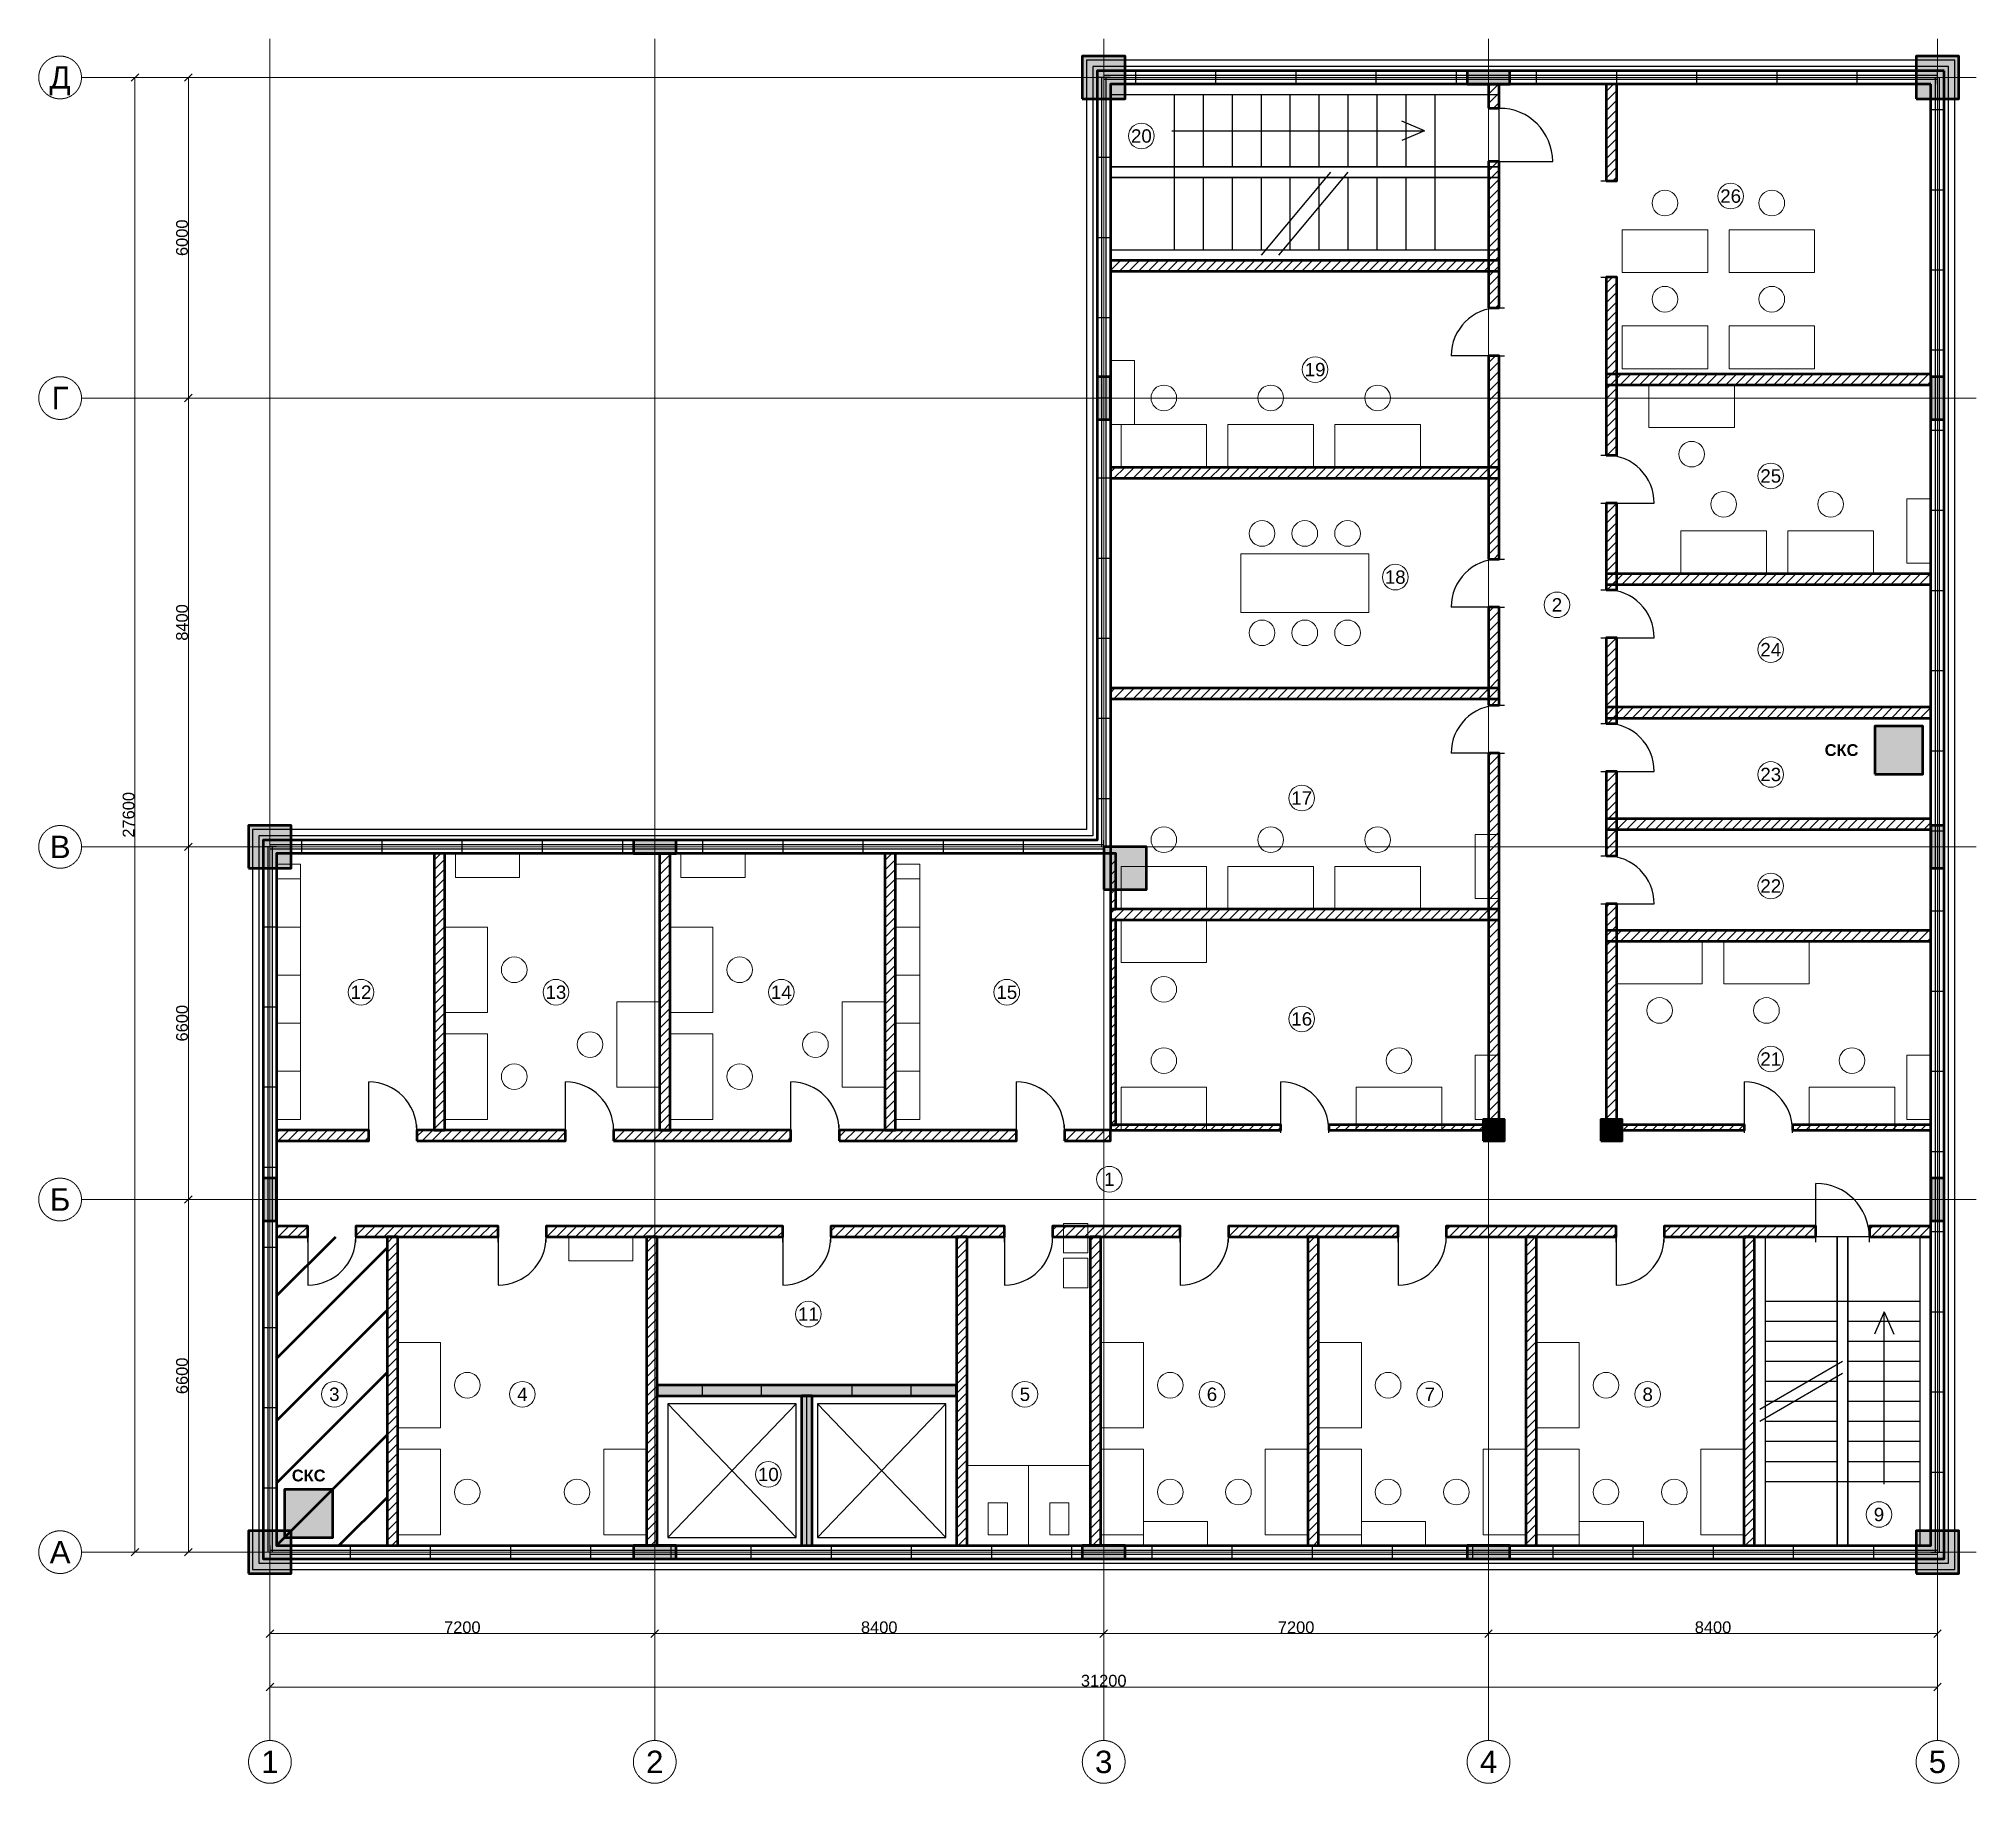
# Model space of a CAD drawing. Header units: millimetres. Extents: x -4325 to 31925, y -4325 to 28325.
import ezdxf
from ezdxf.enums import TextEntityAlignment as Align

# ---------------------------------------------------------------- set-up
doc = ezdxf.new("R2010")
doc.units = ezdxf.units.MM
doc.linetypes.add('CENTER2', pattern=[2.541, 1.587, -0.318, 0.318, -0.318])
for name, color, linetype, lineweight in [('A-ANNO-ROOM', 7, 'CONTINUOUS', 18), ('A-DIMS', 8, 'CONTINUOUS', 13), ('A-DOOR', 3, 'CONTINUOUS', 25), ('A-ELEV', 7, 'CONTINUOUS', 25), ('A-FACADE-PANEL', 8, 'CONTINUOUS', 25), ('A-FURN', 8, 'CONTINUOUS', 18), ('A-GLAZ-RIBBON', 5, 'CONTINUOUS', 25), ('A-GRID', 8, 'CENTER2', 13), ('A-HATCH', 9, 'CONTINUOUS', 9), ('A-OUTLINE', 7, 'CONTINUOUS', 50), ('A-SANI', 8, 'CONTINUOUS', 18), ('A-STAIR', 7, 'CONTINUOUS', 25), ('A-WALL-BLOCK', 9, 'CONTINUOUS', 50), ('A-WALL-RC', 7, 'CONTINUOUS', 50), ('E-SCS-RISER', 1, 'CONTINUOUS', 50), ('E-SERVER-ROOM', 1, 'CONTINUOUS', 50)]:
    doc.layers.add(name, color=color, linetype=linetype, lineweight=lineweight)
doc.styles.add('Arial-Bold', font='arialbd.ttf')
doc.styles.get("Standard").update_dxf_attribs({"font": 'arial.ttf'})

msp = doc.modelspace()

# ---------------------------------------------------------------- hatches: boundary and pattern name
at = {"layer": 'A-HATCH'}
h = msp.add_hatch(dxfattribs=at)
h.set_pattern_fill('ANSI31', scale=40)
h.paths.add_polyline_path([(22800, 27025), (23000, 27025), (23000, 27475), (23000, 27475), (22800, 27475), (22800, 27475)])
h = msp.add_hatch(dxfattribs=at)
h.set_pattern_fill('ANSI31', scale=40)
h.paths.add_polyline_path([(25000, 25662.5), (25200, 25662.5), (25200, 27475), (25200, 27475), (25000, 27475), (25000, 27475)])
h = msp.add_hatch(dxfattribs=at)
h.set_pattern_fill('ANSI31', scale=40)
h.paths.add_polyline_path([(22800, 23289), (23000, 23289), (23000, 26025), (22800, 26025)])
h = msp.add_hatch(dxfattribs=at)
h.set_pattern_fill('ANSI31', scale=40)
h.paths.add_polyline_path([(15725, 23975), (15725, 23975), (23000, 23975), (23000, 24175), (15725, 24175), (15725, 24175)])
h = msp.add_hatch(dxfattribs=at)
h.set_pattern_fill('ANSI31', scale=40)
h.paths.add_polyline_path([(25000, 20531), (25200, 20531), (25200, 23862.5), (25000, 23862.5)])
h = msp.add_hatch(dxfattribs=at)
h.set_pattern_fill('ANSI31', scale=40)
h.paths.add_polyline_path([(22800, 18586), (23000, 18586), (23000, 22389), (22800, 22389)])
h = msp.add_hatch(dxfattribs=at)
h.set_pattern_fill('ANSI31', scale=40)
h.paths.add_polyline_path([(25000, 21850), (31075, 21850), (31075, 21850), (31075, 22050), (31075, 22050), (25000, 22050)])
h = msp.add_hatch(dxfattribs=at)
h.set_pattern_fill('ANSI31', scale=40)
h.paths.add_polyline_path([(15725, 20103), (15725, 20103), (23000, 20103), (23000, 20303), (15725, 20303), (15725, 20303)])
h = msp.add_hatch(dxfattribs=at)
h.set_pattern_fill('ANSI31', scale=40)
h.paths.add_polyline_path([(25000, 18012), (25200, 18012), (25200, 19631), (25000, 19631)])
h = msp.add_hatch(dxfattribs=at)
h.set_pattern_fill('ANSI31', scale=40)
h.paths.add_polyline_path([(25000, 18112), (31075, 18112), (31075, 18112), (31075, 18312), (31075, 18312), (25000, 18312)])
h = msp.add_hatch(dxfattribs=at)
h.set_pattern_fill('ANSI31', scale=40)
h.paths.add_polyline_path([(22800, 15851.5), (23000, 15851.5), (23000, 17686), (22800, 17686)])
h = msp.add_hatch(dxfattribs=at)
h.set_pattern_fill('ANSI31', scale=40)
h.paths.add_polyline_path([(25000, 15512), (25200, 15512), (25200, 17112), (25000, 17112)])
h = msp.add_hatch(dxfattribs=at)
h.set_pattern_fill('ANSI31', scale=40)
h.paths.add_polyline_path([(15725, 15969), (15725, 15969), (23000, 15969), (23000, 16169), (15725, 16169), (15725, 16169)])
h = msp.add_hatch(dxfattribs=at)
h.set_pattern_fill('ANSI31', scale=40)
h.paths.add_polyline_path([(25000, 15612), (31075, 15612), (31075, 15612), (31075, 15812), (31075, 15812), (25000, 15812)])
h = msp.add_hatch(dxfattribs=at)
h.set_pattern_fill('ANSI31', scale=40)
h.paths.add_polyline_path([(22800, 7900), (23000, 7900), (23000, 14951.5), (22800, 14951.5)])
h = msp.add_hatch(dxfattribs=at)
h.set_pattern_fill('ANSI31', scale=40)
h.paths.add_polyline_path([(25000, 13031.5), (25200, 13031.5), (25200, 14612), (25000, 14612)])
h = msp.add_hatch(dxfattribs=at)
h.set_pattern_fill('ANSI31', scale=40)
h.paths.add_polyline_path([(25000, 13525), (31075, 13525), (31075, 13525), (31075, 13725), (31075, 13725), (25000, 13725)])
h = msp.add_hatch(dxfattribs=at)
h.set_pattern_fill('ANSI31', scale=40)
h.paths.add_polyline_path([(3071, 7900), (3271, 7900), (3271, 13075), (3271, 13075), (3071, 13075), (3071, 13075)])
h = msp.add_hatch(dxfattribs=at)
h.set_pattern_fill('ANSI31', scale=40)
h.paths.add_polyline_path([(7289, 7900), (7489, 7900), (7489, 13075), (7489, 13075), (7289, 13075), (7289, 13075)])
h = msp.add_hatch(dxfattribs=at)
h.set_pattern_fill('ANSI31', scale=40)
h.paths.add_polyline_path([(11507, 7900), (11707, 7900), (11707, 13075), (11707, 13075), (11507, 13075), (11507, 13075)])
h = msp.add_hatch(dxfattribs=at)
h.set_pattern_fill('ANSI31', scale=40)
h.paths.add_polyline_path([(15725, 12034), (15825, 12034), (15825, 13075), (15825, 13075), (15725, 13075), (15725, 13075)])
h = msp.add_hatch(dxfattribs=at)
h.set_pattern_fill('ANSI31', scale=40)
h.paths.add_polyline_path([(15725, 11834), (23000, 11834), (23000, 12034), (15725, 12034)])
h = msp.add_hatch(dxfattribs=at)
h.set_pattern_fill('ANSI31', scale=40)
h.paths.add_polyline_path([(25000, 7900), (25200, 7900), (25200, 12131.5), (25000, 12131.5)])
h = msp.add_hatch(dxfattribs=at)
h.set_pattern_fill('ANSI31', scale=40)
h.paths.add_polyline_path([(15725, 8000), (15825, 8000), (15825, 11834), (15725, 11834)])
h = msp.add_hatch(dxfattribs=at)
h.set_pattern_fill('ANSI31', scale=40)
h.paths.add_polyline_path([(25000, 11438), (31075, 11438), (31075, 11438), (31075, 11638), (31075, 11638), (25000, 11638)])
h = msp.add_hatch(dxfattribs=at)
h.set_pattern_fill('ANSI31', scale=40)
h.paths.add_polyline_path([(15725, 7900), (18912.5, 7900), (18912.5, 8000), (15725, 8000)])
h = msp.add_hatch(dxfattribs=at)
h.set_pattern_fill('ANSI31', scale=40)
h.paths.add_polyline_path([(19812.5, 7900), (22800, 7900), (22800, 8000), (19812.5, 8000)])
h = msp.add_hatch(dxfattribs=at)
h.set_pattern_fill('ANSI31', scale=40)
h.paths.add_polyline_path([(25200, 7900), (27587.5, 7900), (27587.5, 8000), (25200, 8000)])
h = msp.add_hatch(dxfattribs=at)
h.set_pattern_fill('ANSI31', scale=40)
h.paths.add_polyline_path([(28487.5, 7900), (31075, 7900), (31075, 7900), (31075, 8000), (31075, 8000), (28487.5, 8000)])
h = msp.add_hatch(dxfattribs=at)
h.set_pattern_fill('ANSI31', scale=40)
h.paths.add_polyline_path([(125, 7700), (125, 7700), (1848, 7700), (1848, 7900), (125, 7900), (125, 7900)])
h = msp.add_hatch(dxfattribs=at)
h.set_pattern_fill('ANSI31', scale=40)
h.paths.add_polyline_path([(2748, 7700), (5530, 7700), (5530, 7900), (2748, 7900)])
h = msp.add_hatch(dxfattribs=at)
h.set_pattern_fill('ANSI31', scale=40)
h.paths.add_polyline_path([(6430, 7700), (9748, 7700), (9748, 7900), (6430, 7900)])
h = msp.add_hatch(dxfattribs=at)
h.set_pattern_fill('ANSI31', scale=40)
h.paths.add_polyline_path([(10648, 7700), (13966, 7700), (13966, 7900), (10648, 7900)])
h = msp.add_hatch(dxfattribs=at)
h.set_pattern_fill('ANSI31', scale=40)
h.paths.add_polyline_path([(14866, 7700), (15725, 7700), (15725, 7900), (14866, 7900)])
h = msp.add_hatch(dxfattribs=at)
h.set_pattern_fill('ANSI31', scale=40)
h.paths.add_polyline_path([(125, 5900), (125, 5900), (709, 5900), (709, 6100), (125, 6100), (125, 6100)])
h = msp.add_hatch(dxfattribs=at)
h.set_pattern_fill('ANSI31', scale=40)
h.paths.add_polyline_path([(1609, 5900), (4269, 5900), (4269, 6100), (1609, 6100)])
h = msp.add_hatch(dxfattribs=at)
h.set_pattern_fill('ANSI31', scale=40)
h.paths.add_polyline_path([(2193, 125), (2393, 125), (2393, 125), (2393, 5900), (2193, 5900), (2193, 125)])
h = msp.add_hatch(dxfattribs=at)
h.set_pattern_fill('ANSI31', scale=40)
h.paths.add_polyline_path([(5169, 5900), (9595, 5900), (9595, 6100), (5169, 6100)])
h = msp.add_hatch(dxfattribs=at)
h.set_pattern_fill('ANSI31', scale=40)
h.paths.add_polyline_path([(7045, 125), (7245, 125), (7245, 125), (7245, 5900), (7045, 5900), (7045, 125)])
h = msp.add_hatch(dxfattribs=at)
h.set_pattern_fill('ANSI31', scale=40)
h.paths.add_polyline_path([(10495, 5900), (13745, 5900), (13745, 6100), (10495, 6100)])
h = msp.add_hatch(dxfattribs=at)
h.set_pattern_fill('ANSI31', scale=40)
h.paths.add_polyline_path([(12845, 125), (13045, 125), (13045, 125), (13045, 5900), (12845, 5900), (12845, 125)])
h = msp.add_hatch(dxfattribs=at)
h.set_pattern_fill('ANSI31', scale=40)
h.paths.add_polyline_path([(14645, 5900), (17033, 5900), (17033, 6100), (14645, 6100)])
h = msp.add_hatch(dxfattribs=at)
h.set_pattern_fill('ANSI31', scale=40)
h.paths.add_polyline_path([(15345, 125), (15545, 125), (15545, 125), (15545, 5900), (15345, 5900), (15345, 125)])
h = msp.add_hatch(dxfattribs=at)
h.set_pattern_fill('ANSI31', scale=40)
h.paths.add_polyline_path([(17933, 5900), (21109.5, 5900), (21109.5, 6100), (17933, 6100)])
h = msp.add_hatch(dxfattribs=at)
h.set_pattern_fill('ANSI31', scale=40)
h.paths.add_polyline_path([(19421, 125), (19621, 125), (19621, 125), (19621, 5900), (19421, 5900), (19421, 125)])
h = msp.add_hatch(dxfattribs=at)
h.set_pattern_fill('ANSI31', scale=40)
h.paths.add_polyline_path([(22009.5, 5900), (25186.5, 5900), (25186.5, 6100), (22009.5, 6100)])
h = msp.add_hatch(dxfattribs=at)
h.set_pattern_fill('ANSI31', scale=40)
h.paths.add_polyline_path([(23498, 125), (23698, 125), (23698, 125), (23698, 5900), (23498, 5900), (23498, 125)])
h = msp.add_hatch(dxfattribs=at)
h.set_pattern_fill('ANSI31', scale=40)
h.paths.add_polyline_path([(26086.5, 5900), (28925, 5900), (28925, 6100), (26086.5, 6100)])
h = msp.add_hatch(dxfattribs=at)
h.set_pattern_fill('ANSI31', scale=40)
h.paths.add_polyline_path([(27575, 125), (27775, 125), (27775, 125), (27775, 5900), (27575, 5900), (27575, 125)])
h = msp.add_hatch(dxfattribs=at)
h.set_pattern_fill('ANSI31', scale=40)
h.paths.add_polyline_path([(29925, 5900), (31075, 5900), (31075, 5900), (31075, 6100), (31075, 6100), (29925, 6100)])
at = {"layer": 'A-WALL-RC'}
h = msp.add_hatch(color=7, dxfattribs=at)
h.dxf.hatch_style = 1
h.paths.add_polyline_path([(15200, 27200), (16000, 27200), (16000, 28000), (15200, 28000)])
h = msp.add_hatch(color=7, dxfattribs=at)
h.dxf.hatch_style = 1
h.paths.add_polyline_path([(30800, 27200), (31600, 27200), (31600, 28000), (30800, 28000)])
h = msp.add_hatch(color=7, dxfattribs=at)
h.dxf.hatch_style = 1
h.paths.add_polyline_path([(22400, 27475), (23200, 27475), (23200, 27725), (22400, 27725)])
h = msp.add_hatch(color=7, dxfattribs=at)
h.dxf.hatch_style = 1
h.paths.add_polyline_path([(15475, 21200), (15725, 21200), (15725, 22000), (15475, 22000)])
h = msp.add_hatch(color=7, dxfattribs=at)
h.dxf.hatch_style = 1
h.paths.add_polyline_path([(31075, 21200), (31325, 21200), (31325, 22000), (31075, 22000)])
h = msp.add_hatch(color=7, dxfattribs=at)
h.dxf.hatch_style = 1
h.paths.add_polyline_path([(-400, 12800), (400, 12800), (400, 13600), (-400, 13600)])
h = msp.add_hatch(color=7, dxfattribs=at)
h.dxf.hatch_style = 1
h.paths.add_polyline_path([(31075, 12800), (31325, 12800), (31325, 13600), (31075, 13600)])
h = msp.add_hatch(color=7, dxfattribs=at)
h.dxf.hatch_style = 1
h.paths.add_polyline_path([(6800, 13075), (7600, 13075), (7600, 13325), (6800, 13325)])
h = msp.add_hatch(color=7, dxfattribs=at)
h.dxf.hatch_style = 1
h.paths.add_polyline_path([(15600, 12400), (16400, 12400), (16400, 13200), (15600, 13200)])
h = msp.add_hatch(color=7, dxfattribs=at)
h.dxf.hatch_style = 1
h.paths.add_polyline_path([(22700, 7700), (23100, 7700), (23100, 8100), (22700, 8100)])
h = msp.add_hatch(color=7, dxfattribs=at)
h.dxf.hatch_style = 1
h.paths.add_polyline_path([(24900, 7700), (25300, 7700), (25300, 8100), (24900, 8100)])
h = msp.add_hatch(color=7, dxfattribs=at)
h.dxf.hatch_style = 1
h.paths.add_polyline_path([(-125, 6200), (125, 6200), (125, 7000), (-125, 7000)])
h = msp.add_hatch(color=7, dxfattribs=at)
h.dxf.hatch_style = 1
h.paths.add_polyline_path([(31075, 6200), (31325, 6200), (31325, 7000), (31075, 7000)])
h = msp.add_hatch(color=7, dxfattribs=at)
h.dxf.hatch_style = 1
h.paths.add_polyline_path([(7245, 2925), (12845, 2925), (12845, 3125), (7245, 3125)])
h = msp.add_hatch(color=7, dxfattribs=at)
h.dxf.hatch_style = 1
h.paths.add_polyline_path([(9945, 125), (10145, 125), (10145, 125), (10145, 2925), (9945, 2925), (9945, 125)])
h = msp.add_hatch(color=7, dxfattribs=at)
h.dxf.hatch_style = 1
h.paths.add_polyline_path([(-400, -400), (400, -400), (400, 400), (-400, 400)])
h = msp.add_hatch(color=7, dxfattribs=at)
h.dxf.hatch_style = 1
h.paths.add_polyline_path([(30800, -400), (31600, -400), (31600, 400), (30800, 400)])
h = msp.add_hatch(color=7, dxfattribs=at)
h.dxf.hatch_style = 1
h.paths.add_polyline_path([(6800, -125), (7600, -125), (7600, 125), (6800, 125)])
h = msp.add_hatch(color=7, dxfattribs=at)
h.dxf.hatch_style = 1
h.paths.add_polyline_path([(15200, -125), (16000, -125), (16000, 125), (15200, 125)])
h = msp.add_hatch(color=7, dxfattribs=at)
h.dxf.hatch_style = 1
h.paths.add_polyline_path([(22400, -125), (23200, -125), (23200, 125), (22400, 125)])
at = {"layer": 'E-SCS-RISER'}
h = msp.add_hatch(color=7, dxfattribs=at)
h.dxf.hatch_style = 1
h.paths.add_polyline_path([(30025, 14562), (30925, 14562), (30925, 15462), (30025, 15462)])
h = msp.add_hatch(color=7, dxfattribs=at)
h.dxf.hatch_style = 1
h.paths.add_polyline_path([(275, 275), (1175, 275), (1175, 1175), (275, 1175)])
at = {"layer": 'E-SERVER-ROOM'}
h = msp.add_hatch(dxfattribs=at)
h.set_pattern_fill('ANSI31', scale=260)
h.paths.add_polyline_path([(125, 125), (2193, 125), (2193, 5900), (125, 5900)])

# ---------------------------------------------------------------- linework, layer by layer
at = {"layer": 'A-ANNO-ROOM'}
for centre in [(16305, 26505), (27330, 25380), (19555, 22133), (28080, 20142), (21055, 18249), (24080, 17730), (28080, 16892), (28080, 14555), (19305, 14114), (28080, 12468), (1705, 10480), (5351, 10480), (9569, 10480), (13787, 10480), (19305, 9980), (28080, 9230), (15705, 6980), (10075, 4455), (1205, 2955), (4723, 2955), (14125, 2955), (17625, 2955), (21701, 2955), (25778, 2955), (9325, 1455), (30105, 705)]:
    msp.add_circle(centre, 240, dxfattribs=at)
at = {"layer": 'A-DIMS'}
for p, q in [((-2595.71, 27529.29), (-2454.29, 27670.71)), ((-2525, 0), (-2525, 27600)), ((-1595.71, 27529.29), (-1454.29, 27670.71)), ((-1525, 21600), (-1525, 27600)), ((-1595.71, 21529.29), (-1454.29, 21670.71)), ((-1595.71, 21529.29), (-1454.29, 21670.71)), ((-1525, 13200), (-1525, 21600)), ((-1595.71, 13129.29), (-1454.29, 13270.71)), ((-1595.71, 13129.29), (-1454.29, 13270.71)), ((-1525, 6600), (-1525, 13200)), ((-1595.71, 6529.29), (-1454.29, 6670.71)), ((-1595.71, 6529.29), (-1454.29, 6670.71)), ((-1525, 0), (-1525, 6600)), ((-2595.71, -70.71), (-2454.29, 70.71)), ((-1595.71, -70.71), (-1454.29, 70.71)), ((-70.71, -1595.71), (70.71, -1454.29)), ((0, -1525), (7200, -1525)), ((7129.29, -1595.71), (7270.71, -1454.29)), ((7129.29, -1595.71), (7270.71, -1454.29)), ((7200, -1525), (15600, -1525)), ((15529.29, -1595.71), (15670.71, -1454.29)), ((15529.29, -1595.71), (15670.71, -1454.29)), ((15600, -1525), (22800, -1525)), ((22729.29, -1595.71), (22870.71, -1454.29)), ((22729.29, -1595.71), (22870.71, -1454.29)), ((22800, -1525), (31200, -1525)), ((31129.29, -1595.71), (31270.71, -1454.29)), ((-70.71, -2595.71), (70.71, -2454.29)), ((0, -2525), (31200, -2525)), ((31129.29, -2595.71), (31270.71, -2454.29))]:
    msp.add_line(p, q, dxfattribs=at)
at = {"layer": 'A-DOOR'}
for p, q in [((22900, 27025), (23100, 27025)), ((22900, 26025), (23100, 26025)), ((23000, 26025), (24000, 26025)), ((24900, 25662.5), (25100, 25662.5)), ((24900, 23862.5), (25100, 23862.5)), ((22900, 23289), (23100, 23289)), ((23000, 22389), (22100, 22389)), ((22900, 22389), (23100, 22389)), ((24900, 20531), (25100, 20531)), ((24900, 19631), (25100, 19631)), ((25000, 19631), (25900, 19631)), ((22900, 18586), (23100, 18586)), ((24900, 18012), (25100, 18012)), ((23000, 17686), (22100, 17686)), ((22900, 17686), (23100, 17686)), ((24900, 17112), (25100, 17112)), ((25000, 17112), (25900, 17112)), ((22900, 15851.5), (23100, 15851.5)), ((24900, 15512), (25100, 15512)), ((23000, 14951.5), (22100, 14951.5)), ((22900, 14951.5), (23100, 14951.5)), ((24900, 14612), (25100, 14612)), ((25000, 14612), (25900, 14612)), ((24900, 13031.5), (25100, 13031.5)), ((24900, 12131.5), (25100, 12131.5)), ((25000, 12131.5), (25900, 12131.5)), ((1848, 7900), (1848, 8800)), ((5530, 7900), (5530, 8800)), ((9748, 7900), (9748, 8800)), ((13966, 7900), (13966, 8800)), ((18912.5, 7900), (18912.5, 8800)), ((27587.5, 7900), (27587.5, 8800)), ((1848, 7800), (1848, 8000)), ((2748, 7800), (2748, 8000)), ((5530, 7800), (5530, 8000)), ((6430, 7800), (6430, 8000)), ((9748, 7800), (9748, 8000)), ((10648, 7800), (10648, 8000)), ((13966, 7800), (13966, 8000)), ((14866, 7800), (14866, 8000)), ((18912.5, 7850), (18912.5, 7950)), ((19812.5, 7850), (19812.5, 7950)), ((27587.5, 7850), (27587.5, 7950)), ((28487.5, 7850), (28487.5, 7950)), ((28925, 5900), (28925, 6900)), ((709, 5800), (709, 6000)), ((709, 5900), (709, 5000)), ((1609, 5800), (1609, 6000)), ((4269, 5800), (4269, 6000)), ((4269, 5900), (4269, 5000)), ((5169, 5800), (5169, 6000)), ((9595, 5800), (9595, 6000)), ((9595, 5900), (9595, 5000)), ((10495, 5800), (10495, 6000)), ((13745, 5800), (13745, 6000)), ((13745, 5900), (13745, 5000)), ((14645, 5800), (14645, 6000)), ((17033, 5800), (17033, 6000)), ((17033, 5900), (17033, 5000)), ((17933, 5800), (17933, 6000)), ((21109.5, 5800), (21109.5, 6000)), ((21109.5, 5900), (21109.5, 5000)), ((22009.5, 5800), (22009.5, 6000)), ((25186.5, 5800), (25186.5, 6000)), ((25186.5, 5900), (25186.5, 5000)), ((26086.5, 5800), (26086.5, 6000)), ((28925, 5800), (28925, 6000)), ((29925, 5800), (29925, 6000)), ((8095, 2925), (8095, 3125)), ((9195, 2925), (9195, 3125)), ((10895, 2925), (10895, 3125)), ((11995, 2925), (11995, 3125))]:
    msp.add_line(p, q, dxfattribs=at)
for centre, radius, start, end in [((23000, 26025), 1000, 0, 90), ((23000, 22389), 900, 90, 180), ((25000, 19631), 900, 0, 90), ((23000, 17686), 900, 90, 180), ((25000, 17112), 900, 0, 90), ((23000, 14951.5), 900, 90, 180), ((25000, 14612), 900, 0, 90), ((25000, 12131.5), 900, 0, 90), ((1848, 7900), 900, 0, 90), ((5530, 7900), 900, 0, 90), ((9748, 7900), 900, 0, 90), ((13966, 7900), 900, 0, 90), ((18912.5, 7900), 900, 0, 90), ((27587.5, 7900), 900, 0, 90), ((28925, 5900), 1000, 0, 90), ((709, 5900), 900, -90, 0), ((4269, 5900), 900, -90, 0), ((9595, 5900), 900, -90, 0), ((13745, 5900), 900, -90, 0), ((17033, 5900), 900, -90, 0), ((21109.5, 5900), 900, -90, 0), ((25186.5, 5900), 900, -90, 0)]:
    msp.add_arc(centre, radius, start, end, dxfattribs=at)
at = {"layer": 'A-ELEV'}
for p, q in [((10045, 125), (10045, 2925)), ((7445, 275), (9845, 2775)), ((7445, 2775), (9845, 275)), ((10245, 275), (12645, 2775)), ((10245, 2775), (12645, 275))]:
    msp.add_line(p, q, dxfattribs=at)
for points in [[(7445, 275), (9845, 275), (9845, 2775), (7445, 2775)], [(10245, 275), (12645, 275), (12645, 2775), (10245, 2775)]]:
    msp.add_lwpolyline(points, close=True, dxfattribs=at)
at = {"layer": 'A-FACADE-PANEL'}
for points in [[(31525, 27925), (15275, 27925), (15275, 13525), (-325, 13525), (-325, -325), (31525, -325)], [(31405, 27805), (15395, 27805), (15395, 13405), (-205, 13405), (-205, -205), (31405, -205)]]:
    msp.add_lwpolyline(points, close=True, dxfattribs=at)
at = {"layer": 'A-FURN'}
for p, q in [((125, 12600), (575, 12600)), ((11707, 12600), (12157, 12600)), ((125, 11700), (575, 11700)), ((11707, 11700), (12157, 11700)), ((125, 10800), (575, 10800)), ((11707, 10800), (12157, 10800)), ((125, 9900), (575, 9900)), ((11707, 9900), (12157, 9900)), ((125, 9000), (575, 9000)), ((11707, 9000), (12157, 9000))]:
    msp.add_line(p, q, dxfattribs=at)
for points in [[(25300, 23950), (26900, 23950), (26900, 24750), (25300, 24750)], [(27300, 23950), (28900, 23950), (28900, 24750), (27300, 24750)], [(25300, 22150), (26900, 22150), (26900, 22950), (25300, 22950)], [(27300, 22150), (28900, 22150), (28900, 22950), (27300, 22950)], [(15725, 21103), (16175, 21103), (16175, 22303), (15725, 22303)], [(25800, 21050), (27400, 21050), (27400, 21850), (25800, 21850)], [(15925, 20303), (17525, 20303), (17525, 21103), (15925, 21103)], [(17925, 20303), (19525, 20303), (19525, 21103), (17925, 21103)], [(19925, 20303), (21525, 20303), (21525, 21103), (19925, 21103)], [(30625, 18512), (31075, 18512), (31075, 19712), (30625, 19712)], [(26400, 18312), (28000, 18312), (28000, 19112), (26400, 19112)], [(28400, 18312), (30000, 18312), (30000, 19112), (28400, 19112)], [(18162.5, 17586), (20562.5, 17586), (20562.5, 18686), (18162.5, 18686)], [(22550, 12234), (23000, 12234), (23000, 13434), (22550, 13434)], [(3471, 12625), (4671, 12625), (4671, 13075), (3471, 13075)], [(7689, 12625), (8889, 12625), (8889, 13075), (7689, 13075)], [(125, 8100), (575, 8100), (575, 12875), (125, 12875)], [(11707, 8100), (12157, 8100), (12157, 12875), (11707, 12875)], [(15925, 12034), (17525, 12034), (17525, 12834), (15925, 12834)], [(17925, 12034), (19525, 12034), (19525, 12834), (17925, 12834)], [(19925, 12034), (21525, 12034), (21525, 12834), (19925, 12834)], [(3271, 10100), (4071, 10100), (4071, 11700), (3271, 11700)], [(7489, 10100), (8289, 10100), (8289, 11700), (7489, 11700)], [(15925, 11034), (17525, 11034), (17525, 11834), (15925, 11834)], [(25200, 10638), (26800, 10638), (26800, 11438), (25200, 11438)], [(27200, 10638), (28800, 10638), (28800, 11438), (27200, 11438)], [(6489, 8700), (7289, 8700), (7289, 10300), (6489, 10300)], [(10707, 8700), (11507, 8700), (11507, 10300), (10707, 10300)], [(3271, 8100), (4071, 8100), (4071, 9700), (3271, 9700)], [(7489, 8100), (8289, 8100), (8289, 9700), (7489, 9700)], [(22550, 8100), (23000, 8100), (23000, 9300), (22550, 9300)], [(30625, 8100), (31075, 8100), (31075, 9300), (30625, 9300)], [(15925, 7900), (17525, 7900), (17525, 8700), (15925, 8700)], [(20325, 7900), (21925, 7900), (21925, 8700), (20325, 8700)], [(28800, 7900), (30400, 7900), (30400, 8700), (28800, 8700)], [(5593, 5450), (6793, 5450), (6793, 5900), (5593, 5900)], [(2393, 2325), (3193, 2325), (3193, 3925), (2393, 3925)], [(15545, 2325), (16345, 2325), (16345, 3925), (15545, 3925)], [(19621, 2325), (20421, 2325), (20421, 3925), (19621, 3925)], [(23698, 2325), (24498, 2325), (24498, 3925), (23698, 3925)], [(2393, 325), (3193, 325), (3193, 1925), (2393, 1925)], [(6245, 325), (7045, 325), (7045, 1925), (6245, 1925)], [(15545, 325), (16345, 325), (16345, 1925), (15545, 1925)], [(18621, 325), (19421, 325), (19421, 1925), (18621, 1925)], [(19621, 325), (20421, 325), (20421, 1925), (19621, 1925)], [(22698, 325), (23498, 325), (23498, 1925), (22698, 1925)], [(23698, 325), (24498, 325), (24498, 1925), (23698, 1925)], [(26775, 325), (27575, 325), (27575, 1925), (26775, 1925)], [(16345, 125), (17545, 125), (17545, 575), (16345, 575)], [(20421, 125), (21621, 125), (21621, 575), (20421, 575)], [(24498, 125), (25698, 125), (25698, 575), (24498, 575)]]:
    msp.add_lwpolyline(points, close=True, dxfattribs=at)
for centre in [(26100, 25250), (28100, 25250), (26100, 23450), (28100, 23450), (16725, 21603), (18725, 21603), (20725, 21603), (26600, 20550), (27200, 19612), (29200, 19612), (18562.5, 19066), (19362.5, 19066), (20162.5, 19066), (18562.5, 17206), (19362.5, 17206), (20162.5, 17206), (16725, 13334), (18725, 13334), (20725, 13334), (4571, 10900), (8789, 10900), (16725, 10534), (26000, 10138), (28000, 10138), (5989, 9500), (10207, 9500), (16725, 9200), (21125, 9200), (29600, 9200), (4571, 8900), (8789, 8900), (3693, 3125), (16845, 3125), (20921, 3125), (24998, 3125), (3693, 1125), (5745, 1125), (16845, 1125), (18121, 1125), (20921, 1125), (22198, 1125), (24998, 1125), (26275, 1125)]:
    msp.add_circle(centre, 240, dxfattribs=at)
at = {"layer": 'A-GLAZ-RIBBON'}
for p, q in [((15725, 27600), (15475, 27600)), ((15560, 27600), (15560, 13200)), ((31200, 27640), (15600, 27640)), ((31200, 27560), (15600, 27560)), ((15640, 27600), (15640, 13200)), ((16200, 27475), (16200, 27725)), ((17700, 27475), (17700, 27725)), ((19200, 27475), (19200, 27725)), ((20700, 27475), (20700, 27725)), ((22200, 27475), (22200, 27725)), ((23700, 27475), (23700, 27725)), ((25200, 27475), (25200, 27725)), ((26700, 27475), (26700, 27725)), ((28200, 27475), (28200, 27725)), ((29700, 27475), (29700, 27725)), ((31160, 0), (31160, 27600)), ((31200, 27475), (31200, 27725)), ((31240, 0), (31240, 27600)), ((31075, 27000), (31325, 27000)), ((15725, 26100), (15475, 26100)), ((31075, 25500), (31325, 25500)), ((15725, 24600), (15475, 24600)), ((31075, 24000), (31325, 24000)), ((15725, 23100), (15475, 23100)), ((31075, 22500), (31325, 22500)), ((15725, 21600), (15475, 21600)), ((31075, 21000), (31325, 21000)), ((15725, 20100), (15475, 20100)), ((31075, 19500), (31325, 19500)), ((15725, 18600), (15475, 18600)), ((31075, 18000), (31325, 18000)), ((15725, 17100), (15475, 17100)), ((31075, 16500), (31325, 16500)), ((15725, 15600), (15475, 15600)), ((31075, 15000), (31325, 15000)), ((15725, 14100), (15475, 14100)), ((31075, 13500), (31325, 13500)), ((125, 13200), (-125, 13200)), ((-40, 13200), (-40, 0)), ((15600, 13240), (0, 13240)), ((15600, 13160), (0, 13160)), ((40, 13200), (40, 0)), ((600, 13075), (600, 13325)), ((2100, 13075), (2100, 13325)), ((3600, 13075), (3600, 13325)), ((5100, 13075), (5100, 13325)), ((6600, 13075), (6600, 13325)), ((8100, 13075), (8100, 13325)), ((9600, 13075), (9600, 13325)), ((11100, 13075), (11100, 13325)), ((12600, 13075), (12600, 13325)), ((14100, 13075), (14100, 13325)), ((15600, 13075), (15600, 13325)), ((31075, 12000), (31325, 12000)), ((125, 11700), (-125, 11700)), ((125, 10200), (-125, 10200)), ((31075, 10500), (31325, 10500)), ((125, 8700), (-125, 8700)), ((31075, 9000), (31325, 9000)), ((31075, 7500), (31325, 7500)), ((125, 7200), (-125, 7200)), ((31075, 6000), (31325, 6000)), ((125, 5700), (-125, 5700)), ((31075, 4500), (31325, 4500)), ((125, 4200), (-125, 4200)), ((31075, 3000), (31325, 3000)), ((125, 2700), (-125, 2700)), ((31075, 1500), (31325, 1500)), ((125, 1200), (-125, 1200)), ((0, 125), (0, -125)), ((0, 40), (31200, 40)), ((1500, 125), (1500, -125)), ((3000, 125), (3000, -125)), ((4500, 125), (4500, -125)), ((6000, 125), (6000, -125)), ((7500, 125), (7500, -125)), ((9000, 125), (9000, -125)), ((10500, 125), (10500, -125)), ((12000, 125), (12000, -125)), ((13500, 125), (13500, -125)), ((15000, 125), (15000, -125)), ((16500, 125), (16500, -125)), ((18000, 125), (18000, -125)), ((19500, 125), (19500, -125)), ((21000, 125), (21000, -125)), ((22500, 125), (22500, -125)), ((24000, 125), (24000, -125)), ((25500, 125), (25500, -125)), ((27000, 125), (27000, -125)), ((28500, 125), (28500, -125)), ((30000, 125), (30000, -125)), ((31075, 0), (31325, 0)), ((0, -40), (31200, -40))]:
    msp.add_line(p, q, dxfattribs=at)
at = {"layer": 'A-GRID'}
for p, q in [((0, -3525), (0, 28325)), ((7200, -3525), (7200, 28325)), ((15600, -3525), (15600, 28325)), ((22800, -3525), (22800, 28325)), ((31200, -3525), (31200, 28325)), ((-3525, 27600), (31925, 27600)), ((-3525, 21600), (31925, 21600)), ((-3525, 13200), (31925, 13200)), ((-3525, 6600), (31925, 6600)), ((-3525, 0), (31925, 0))]:
    msp.add_line(p, q, dxfattribs=at)
for centre in [(-3925, 27600), (-3925, 21600), (-3925, 13200), (-3925, 6600), (-3925, 0), (0, -3925), (7200, -3925), (15600, -3925), (22800, -3925), (31200, -3925)]:
    msp.add_circle(centre, 400, dxfattribs=at)
at = {"layer": 'A-OUTLINE'}
for points in [[(31325, 27725), (15475, 27725), (15475, 13325), (-125, 13325), (-125, -125), (31325, -125)], [(31075, 27475), (15725, 27475), (15725, 13075), (125, 13075), (125, 125), (31075, 125)]]:
    msp.add_lwpolyline(points, close=True, dxfattribs=at)
at = {"layer": 'A-SANI'}
for points in [[(14845, 5600), (15305, 5600), (15305, 6150), (14845, 6150)], [(14845, 4950), (15305, 4950), (15305, 5500), (14845, 5500)], [(13045, 125), (14195, 125), (14195, 1625), (13045, 1625)], [(14195, 125), (15345, 125), (15345, 1625), (14195, 1625)], [(13440, 325), (13800, 325), (13800, 925), (13440, 925)], [(14590, 325), (14950, 325), (14950, 925), (14590, 925)]]:
    msp.add_lwpolyline(points, close=True, dxfattribs=at)
at = {"layer": 'A-STAIR'}
for p, q in [((16925, 24375), (16925, 27275)), ((17466.67, 25925), (17466.67, 27275)), ((18008.33, 25925), (18008.33, 27275)), ((18550, 25925), (18550, 27275)), ((19091.67, 25925), (19091.67, 27275)), ((19633.33, 25925), (19633.33, 27275)), ((20175, 25925), (20175, 27275)), ((20716.67, 25925), (20716.67, 27275)), ((21258.33, 25925), (21258.33, 27275)), ((21800, 25925), (21800, 27275)), ((21800, 24375), (21800, 27275)), ((16875, 26600), (21600, 26600)), ((21600, 26600), (21180, 26780)), ((21600, 26600), (21180, 26420)), ((18550, 24275), (19850, 25825)), ((18875, 24275), (20175, 25825)), ((17466.67, 24375), (17466.67, 25725)), ((18008.33, 24375), (18008.33, 25725)), ((18550, 24375), (18550, 25725)), ((19091.67, 24375), (19091.67, 25725)), ((19633.33, 24375), (19633.33, 25725)), ((20175, 24375), (20175, 25725)), ((20716.67, 24375), (20716.67, 25725)), ((21258.33, 24375), (21258.33, 25725)), ((21800, 24375), (21800, 25725)), ((27975, 4700), (29325, 4700)), ((27975, 4700), (30875, 4700)), ((29525, 4700), (30875, 4700)), ((30200, 4500), (30020, 4080)), ((30200, 1275), (30200, 4500)), ((30200, 4500), (30380, 4080)), ((27975, 4325), (29325, 4325)), ((29525, 4325), (30875, 4325)), ((27975, 3950), (29325, 3950)), ((29525, 3950), (30875, 3950)), ((27875, 2675), (29425, 3575)), ((27875, 2450), (29425, 3350)), ((27975, 3575), (29325, 3575)), ((29525, 3575), (30875, 3575)), ((27975, 3200), (29325, 3200)), ((29525, 3200), (30875, 3200)), ((27975, 2825), (29325, 2825)), ((29525, 2825), (30875, 2825)), ((27975, 2450), (29325, 2450)), ((29525, 2450), (30875, 2450)), ((27975, 2075), (29325, 2075)), ((29525, 2075), (30875, 2075)), ((27975, 1700), (29325, 1700)), ((29525, 1700), (30875, 1700)), ((27975, 1325), (30875, 1325))]:
    msp.add_line(p, q, dxfattribs=at)
for points in [[(15725, 25925), (23000, 25925), (23000, 27275), (15725, 27275)], [(15725, 25725), (23000, 25725), (23000, 25925), (15725, 25925)], [(15725, 24375), (23000, 24375), (23000, 25725), (15725, 25725)], [(27975, 125), (29325, 125), (29325, 5900), (27975, 5900)], [(29325, 125), (29525, 125), (29525, 5900), (29325, 5900)], [(29525, 125), (30875, 125), (30875, 5900), (29525, 5900)]]:
    msp.add_lwpolyline(points, close=True, dxfattribs=at)
at = {"layer": 'A-WALL-BLOCK'}
for points in [[(22800, 27025), (23000, 27025), (23000, 27475), (23000, 27475), (22800, 27475), (22800, 27475)], [(25000, 25662.5), (25200, 25662.5), (25200, 27475), (25200, 27475), (25000, 27475), (25000, 27475)], [(22800, 23289), (23000, 23289), (23000, 26025), (22800, 26025)], [(15725, 23975), (15725, 23975), (23000, 23975), (23000, 24175), (15725, 24175), (15725, 24175)], [(25000, 20531), (25200, 20531), (25200, 23862.5), (25000, 23862.5)], [(22800, 18586), (23000, 18586), (23000, 22389), (22800, 22389)], [(25000, 21850), (31075, 21850), (31075, 21850), (31075, 22050), (31075, 22050), (25000, 22050)], [(15725, 20103), (15725, 20103), (23000, 20103), (23000, 20303), (15725, 20303), (15725, 20303)], [(25000, 18012), (25200, 18012), (25200, 19631), (25000, 19631)], [(25000, 18112), (31075, 18112), (31075, 18112), (31075, 18312), (31075, 18312), (25000, 18312)], [(22800, 15851.5), (23000, 15851.5), (23000, 17686), (22800, 17686)], [(25000, 15512), (25200, 15512), (25200, 17112), (25000, 17112)], [(15725, 15969), (15725, 15969), (23000, 15969), (23000, 16169), (15725, 16169), (15725, 16169)], [(25000, 15612), (31075, 15612), (31075, 15612), (31075, 15812), (31075, 15812), (25000, 15812)], [(22800, 7900), (23000, 7900), (23000, 14951.5), (22800, 14951.5)], [(25000, 13031.5), (25200, 13031.5), (25200, 14612), (25000, 14612)], [(25000, 13525), (31075, 13525), (31075, 13525), (31075, 13725), (31075, 13725), (25000, 13725)], [(3071, 7900), (3271, 7900), (3271, 13075), (3271, 13075), (3071, 13075), (3071, 13075)], [(7289, 7900), (7489, 7900), (7489, 13075), (7489, 13075), (7289, 13075), (7289, 13075)], [(11507, 7900), (11707, 7900), (11707, 13075), (11707, 13075), (11507, 13075), (11507, 13075)], [(15725, 12034), (15825, 12034), (15825, 13075), (15825, 13075), (15725, 13075), (15725, 13075)], [(15725, 11834), (23000, 11834), (23000, 12034), (15725, 12034)], [(25000, 7900), (25200, 7900), (25200, 12131.5), (25000, 12131.5)], [(15725, 8000), (15825, 8000), (15825, 11834), (15725, 11834)], [(25000, 11438), (31075, 11438), (31075, 11438), (31075, 11638), (31075, 11638), (25000, 11638)], [(15725, 7900), (18912.5, 7900), (18912.5, 8000), (15725, 8000)], [(19812.5, 7900), (22800, 7900), (22800, 8000), (19812.5, 8000)], [(25200, 7900), (27587.5, 7900), (27587.5, 8000), (25200, 8000)], [(28487.5, 7900), (31075, 7900), (31075, 7900), (31075, 8000), (31075, 8000), (28487.5, 8000)], [(125, 7700), (125, 7700), (1848, 7700), (1848, 7900), (125, 7900), (125, 7900)], [(2748, 7700), (5530, 7700), (5530, 7900), (2748, 7900)], [(6430, 7700), (9748, 7700), (9748, 7900), (6430, 7900)], [(10648, 7700), (13966, 7700), (13966, 7900), (10648, 7900)], [(14866, 7700), (15725, 7700), (15725, 7900), (14866, 7900)], [(125, 5900), (125, 5900), (709, 5900), (709, 6100), (125, 6100), (125, 6100)], [(1609, 5900), (4269, 5900), (4269, 6100), (1609, 6100)], [(2193, 125), (2393, 125), (2393, 125), (2393, 5900), (2193, 5900), (2193, 125)], [(5169, 5900), (9595, 5900), (9595, 6100), (5169, 6100)], [(7045, 125), (7245, 125), (7245, 125), (7245, 5900), (7045, 5900), (7045, 125)], [(10495, 5900), (13745, 5900), (13745, 6100), (10495, 6100)], [(12845, 125), (13045, 125), (13045, 125), (13045, 5900), (12845, 5900), (12845, 125)], [(14645, 5900), (17033, 5900), (17033, 6100), (14645, 6100)], [(15345, 125), (15545, 125), (15545, 125), (15545, 5900), (15345, 5900), (15345, 125)], [(17933, 5900), (21109.5, 5900), (21109.5, 6100), (17933, 6100)], [(19421, 125), (19621, 125), (19621, 125), (19621, 5900), (19421, 5900), (19421, 125)], [(22009.5, 5900), (25186.5, 5900), (25186.5, 6100), (22009.5, 6100)], [(23498, 125), (23698, 125), (23698, 125), (23698, 5900), (23498, 5900), (23498, 125)], [(26086.5, 5900), (28925, 5900), (28925, 6100), (26086.5, 6100)], [(27575, 125), (27775, 125), (27775, 125), (27775, 5900), (27575, 5900), (27575, 125)], [(29925, 5900), (31075, 5900), (31075, 5900), (31075, 6100), (31075, 6100), (29925, 6100)]]:
    msp.add_lwpolyline(points, close=True, dxfattribs=at)
at = {"layer": 'A-WALL-RC'}
for points in [[(15200, 27200), (16000, 27200), (16000, 28000), (15200, 28000)], [(30800, 27200), (31600, 27200), (31600, 28000), (30800, 28000)], [(22400, 27475), (23200, 27475), (23200, 27725), (22400, 27725)], [(15475, 21200), (15725, 21200), (15725, 22000), (15475, 22000)], [(31075, 21200), (31325, 21200), (31325, 22000), (31075, 22000)], [(-400, 12800), (400, 12800), (400, 13600), (-400, 13600)], [(31075, 12800), (31325, 12800), (31325, 13600), (31075, 13600)], [(6800, 13075), (7600, 13075), (7600, 13325), (6800, 13325)], [(15600, 12400), (16400, 12400), (16400, 13200), (15600, 13200)], [(22700, 7700), (23100, 7700), (23100, 8100), (22700, 8100)], [(24900, 7700), (25300, 7700), (25300, 8100), (24900, 8100)], [(-125, 6200), (125, 6200), (125, 7000), (-125, 7000)], [(31075, 6200), (31325, 6200), (31325, 7000), (31075, 7000)], [(7245, 2925), (12845, 2925), (12845, 3125), (7245, 3125)], [(9945, 125), (10145, 125), (10145, 125), (10145, 2925), (9945, 2925), (9945, 125)], [(-400, -400), (400, -400), (400, 400), (-400, 400)], [(30800, -400), (31600, -400), (31600, 400), (30800, 400)], [(6800, -125), (7600, -125), (7600, 125), (6800, 125)], [(15200, -125), (16000, -125), (16000, 125), (15200, 125)], [(22400, -125), (23200, -125), (23200, 125), (22400, 125)]]:
    msp.add_lwpolyline(points, close=True, dxfattribs=at)
at = {"layer": 'E-SCS-RISER'}
for points in [[(30025, 14562), (30925, 14562), (30925, 15462), (30025, 15462)], [(275, 275), (1175, 275), (1175, 1175), (275, 1175)]]:
    msp.add_lwpolyline(points, close=True, dxfattribs=at)

# ---------------------------------------------------------------- texts
at = {"layer": 'A-ANNO-ROOM'}
for s, p in [('20', (16305, 26505)), ('26', (27330, 25380)), ('19', (19555, 22133)), ('25', (28080, 20142)), ('18', (21055, 18249)), ('2', (24080, 17730)), ('24', (28080, 16892)), ('23', (28080, 14555)), ('17', (19305, 14114)), ('22', (28080, 12468)), ('12', (1705, 10480)), ('13', (5351, 10480)), ('14', (9569, 10480)), ('15', (13787, 10480)), ('16', (19305, 9980)), ('21', (28080, 9230)), ('1', (15705, 6980)), ('11', (10075, 4455)), ('3', (1205, 2955)), ('4', (4723, 2955)), ('5', (14125, 2955)), ('6', (17625, 2955)), ('7', (21701, 2955)), ('8', (25778, 2955)), ('10', (9325, 1455)), ('9', (30105, 705))]:
    msp.add_text(s, height=250, dxfattribs=at).set_placement(p, align=Align.MIDDLE_CENTER)
at = {"layer": 'A-DIMS'}
for s, p in [('6000', (-1645, 24600)), ('8400', (-1645, 17400)), ('27600', (-2645, 13800)), ('6600', (-1645, 9900)), ('6600', (-1645, 3300))]:
    msp.add_text(s, height=220, rotation=90, dxfattribs=at).set_placement(p, align=Align.MIDDLE_CENTER)
for s, p in [('7200', (3600, -1405)), ('8400', (11400, -1405)), ('7200', (19200, -1405)), ('8400', (27000, -1405)), ('31200', (15600, -2405))]:
    msp.add_text(s, height=220, dxfattribs=at).set_placement(p, align=Align.MIDDLE_CENTER)
at = {"layer": 'A-GRID'}
for s, p in [('Д', (-3925, 27600)), ('Г', (-3925, 21600)), ('В', (-3925, 13200)), ('Б', (-3925, 6600)), ('А', (-3925, 0)), ('1', (0, -3925)), ('2', (7200, -3925)), ('3', (15600, -3925)), ('4', (22800, -3925)), ('5', (31200, -3925))]:
    msp.add_text(s, height=420, dxfattribs=at).set_placement(p, align=Align.MIDDLE_CENTER)
at = {"layer": 'E-SCS-RISER', "style": 'Arial-Bold'}
for p in [(29405, 15012), (725, 1435)]:
    msp.add_text('СКС', height=220, dxfattribs=at).set_placement(p, align=Align.MIDDLE_CENTER)

doc.saveas('drawing.dxf')
